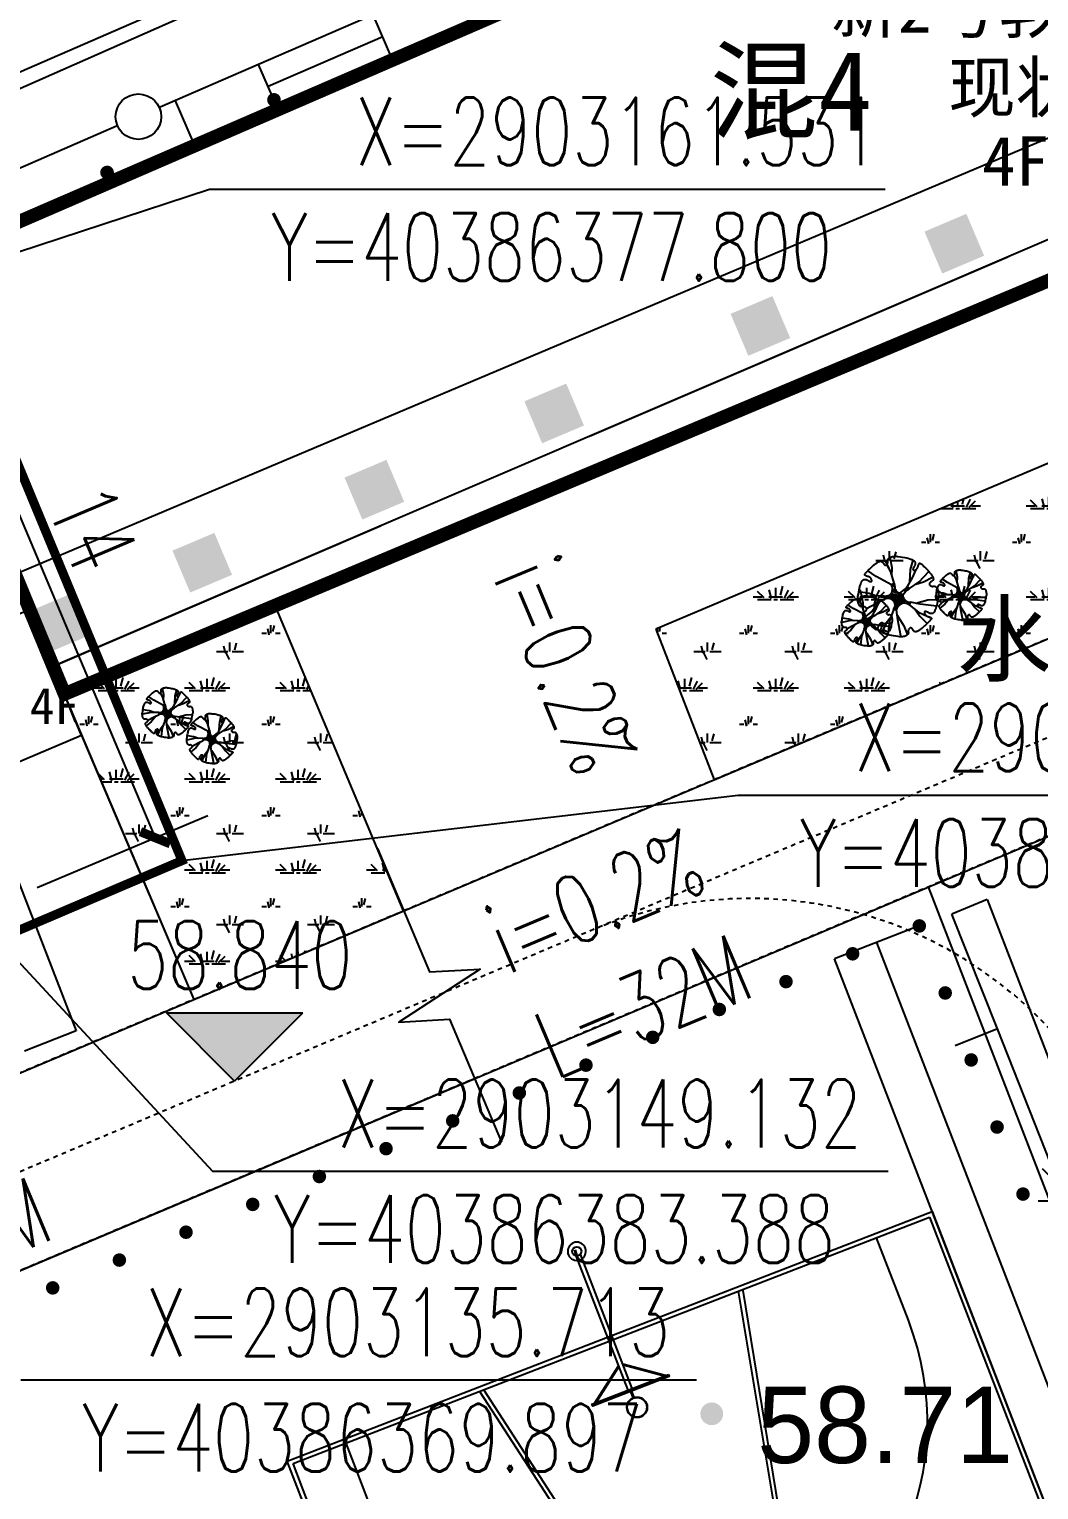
# Model space of a CAD drawing. Header units: metres. Extents: x 36500 to 80772748, y -35000 to 5806266.
# Drawn here: x 40386384.59 to 40386406.78, y 2903136.49 to 2903168.57 of the extents above; entities that cross this region are included whole.
import ezdxf
from ezdxf.enums import TextEntityAlignment as Align
from ezdxf.xclip import XClip

# ---------------------------------------------------------------- set-up
doc = ezdxf.new("R2010")
doc.units = ezdxf.units.M
doc.header["$LTSCALE"] = 10
doc.header["$XCLIPFRAME"] = 0
for name, pattern in [('2', [0]), ('236', [1.5, 1, -0.5]), ('399400', [0]), ('563', [1, 0.5, -0.5]), ('CENTER2', [1.125, 0.75, -0.125, 0.125, -0.125]), ('CENTERX2', [4, 2.5, -0.5, 0.5, -0.5]), ('DASH', [0.35, 0.25, -0.1])]:
    doc.linetypes.add(name, pattern=pattern)
for name, color, linetype in [('DIM_COOR', 3, 'Continuous'), ('DIM_ELEV', 3, 'Continuous'), ('DIM_SYMB', 3, 'Continuous'), ('dx', 252, 'Continuous'), ('PUB_DIM', 3, 'Continuous'), ('PUB_TEXT', 7, 'Continuous'), ('体育设施', 7, 'Continuous'), ('其它附属工程', 94, 'Continuous'), ('坐标', 7, 'Continuous'), ('总平面-场地', 40, 'Continuous'), ('总平面-建筑轮廓线', 4, 'Continuous'), ('总平面-消防登高面', 2, 'Continuous'), ('总平面-绿化', 3, 'Continuous'), ('总平面-踏步台阶', 50, 'Continuous'), ('总平面-道路', 2, 'Continuous'), ('总平面-道路中心线', 1, 'CENTERX2'), ('文字标注', 7, 'Continuous'), ('用地红线', 7, 'Continuous')]:
    doc.layers.add(name, color=color, linetype=linetype)
doc.styles.add('_TCH_DIM', font='SIMPLEX', dxfattribs={"bigfont": 'GBCBIG'})
doc.styles.add('_TCH_DIM_T3', font='SIMPLEX', dxfattribs={"width": 0.705882, "bigfont": 'GBCBIG'})
doc.styles.add('DMZD', font='')
doc.styles.add('JMXD', font='')
doc.styles.add('JTXD', font='')
doc.styles.get("Standard").update_dxf_attribs({"font": ''})
doc.styles.add('宋体', font='')
doc.styles.get('DMZD').set_extended_font_data('方正中等线简体')
doc.styles.get('JMXD').set_extended_font_data('SimSun')
doc.styles.get('JTXD').set_extended_font_data('SimSun')
doc.styles.get('Standard').set_extended_font_data('SimSun')
doc.styles.get('宋体').set_extended_font_data('SimSun')
doc.dimstyles.new('_TCH_ARCH_MM_M&&1', dxfattribs={"dimtxt": 1.4875, "dimasz": 0.5, "dimexe": 1.25, "dimexo": 1.5, "dimgap": 0.63125, "dimtad": 1, "dimdec": 0, "dimzin": 0, "dimdsep": 46, "dimtxsty": '_TCH_DIM_T3', "dimblk": 'ARCHTICK', "dimcen": 0.09, "dimclrt": 7, "dimazin": 2, "dimtfac": 1, "dimtdec": 0, "dimtix": 1, "dimtmove": 2, "dimatfit": 3, "dimfxl": 0, "dimtolj": 1, "dimtzin": 0, "dimarcsym": 0})

# ---------------------------------------------------------------- blocks, each defined once
blk = doc.blocks.new('A$C42993D74')
at = {"layer": '体育设施', "color": 155}
for p, q in [((0, 0), (14.176, 5.485)), ((14.176, 5.485), (24.318, -20.728)), ((0.129, -0.057), (14.119, 5.356)), ((14.119, 5.356), (24.189, -20.671)), ((13.654, 3.092), (12.953, 4.905)), ((10.832, -1.753), (9.922, 3.732)), ((11.043, -2.495), (10.02, 3.748)), ((7.688, -3.793), (4.242, 1.513)), ((7.345, -3.103), (4.326, 1.567)), ((1.996, -1.418), (1.295, 0.394)), ((10.142, -26.212), (0, 0)), ((10.199, -26.083), (0.129, -0.057)), ((9.387, -0.905), (9.379, -1.005)), ((9.437, -0.91), (9.425, -1.01)), ((8.526, -1.03), (8.562, -1.122)), ((8.572, -1.011), (8.608, -1.105)), ((10.192, -1.177), (10.139, -1.261)), ((10.235, -1.203), (10.182, -1.289)), ((7.844, -1.501), (7.919, -1.567)), ((7.878, -1.464), (7.954, -1.53)), ((7.432, -2.239), (7.528, -2.266)), ((7.446, -2.191), (7.542, -2.219)), ((10.823, -2.064), (7.56, -3.327)), ((10.859, -2.157), (7.596, -3.419)), ((10.462, -10.967), (13.817, -9.669)), ((10.498, -11.06), (13.853, -9.762)), ((16.63, -16.935), (20.076, -22.24)), ((16.721, -17.308), (13.458, -18.571)), ((16.757, -17.401), (13.494, -18.664)), ((16.973, -17.625), (19.992, -22.295)), ((13.275, -18.233), (14.297, -24.476)), ((16.888, -18.482), (16.792, -18.455)), ((16.901, -18.434), (16.805, -18.406)), ((13.485, -18.974), (14.396, -24.46)), ((16.475, -19.225), (16.402, -19.157)), ((16.509, -19.188), (16.433, -19.122)), ((14.132, -19.555), (14.184, -19.47)), ((14.132, -19.555), (14.184, -19.47)), ((14.174, -19.581), (14.227, -19.495)), ((22.321, -19.309), (23.023, -21.122)), ((14.933, -19.823), (14.944, -19.724)), ((14.983, -19.827), (14.994, -19.727)), ((15.754, -19.713), (15.719, -19.62)), ((15.801, -19.695), (15.765, -19.602)), ((24.318, -20.728), (10.142, -26.212)), ((24.189, -20.671), (10.199, -26.083)), ((10.664, -23.82), (11.365, -25.632))]:
    blk.add_line(p, q, dxfattribs=at)
for centre, major_axis, ratio, start_param, end_param in [((7.825, 0.837), (5.829, 2.255), 0.996667, 3.141593, 6.283185), ((9.21, -2.742), (1.725, 0.668), 0.996667, 1.106704, 1.554769), ((9.21, -2.742), (1.725, 0.668), 0.996667, 0.642614, 1.079676), ((9.21, -2.742), (1.725, 0.668), 0.996668, 1.581798, 2.00638), ((9.21, -2.742), (1.632, 0.631), 0.996667, 1.582273, 2.003907), ((9.21, -2.742), (1.632, 0.631), 0.996667, 1.10579, 1.553788), ((9.21, -2.742), (1.632, 0.631), 0.996667, 0.642771, 1.079453), ((9.21, -2.742), (1.725, 0.668), 0.996668, 0.178521, 0.615582), ((9.21, -2.742), (1.725, 0.668), 0.996667, 2.03341, 2.467956), ((9.21, -2.742), (1.632, 0.631), 0.996667, 2.032656, 2.466817), ((9.21, -2.742), (1.632, 0.631), 0.996667, 0.02778, 0.613712), ((9.21, -2.742), (1.725, 0.668), 0.996667, 2.494984, 2.963071), ((9.21, -2.742), (1.632, 0.631), 0.996667, 3.169383, 6.255413), ((9.21, -2.742), (1.632, 0.631), 0.996667, 2.495389, 3.113811), ((9.211, -2.743), (1.724, 0.667), 0.996667, 3.461537, 6.107778), ((12.159, -10.364), (1.772, 0.686), 0.996667, 4.712389, 10.995574), ((12.159, -10.364), (1.679, 0.65), 0.996667, -1.570796, 4.712389), ((16.493, -21.565), (5.829, 2.255), 0.996667, 0, 3.141593), ((15.108, -17.986), (1.632, 0.631), 0.996667, 0.027791, 3.113821), ((15.108, -17.984), (1.724, 0.667), 0.996667, 0.175409, 2.82165), ((15.108, -17.986), (1.632, 0.631), 0.996667, -0.613712, -0.02778), ((15.108, -17.986), (1.725, 0.668), 0.996667, -0.615581, -0.178519), ((15.108, -17.986), (1.632, 0.631), 0.996667, -1.079455, -0.642773), ((15.108, -17.986), (1.725, 0.668), 0.996667, -1.079674, -0.642612), ((15.108, -17.986), (1.632, 0.631), 0.996667, 3.169373, 3.787795), ((15.108, -17.986), (1.725, 0.668), 0.996667, 3.320107, 3.788194), ((15.108, -17.986), (1.632, 0.631), 0.996667, -1.553789, -1.10579), ((15.108, -17.986), (1.725, 0.668), 0.996667, -1.554768, -1.106703), ((15.108, -17.986), (1.632, 0.631), 0.996667, 3.816366, 4.250527), ((15.108, -17.986), (1.725, 0.668), 0.996667, 3.815231, 4.249777), ((15.108, -17.986), (1.725, 0.668), 0.996667, 4.276806, 4.701388), ((15.108, -17.986), (1.632, 0.631), 0.996667, 4.279277, 4.700911)]:
    blk.add_ellipse(centre, major_axis=major_axis, ratio=ratio, start_param=start_param, end_param=end_param, dxfattribs=at)
blk = doc.blocks.new('954200')
at = {"color": 0, "linetype": 'Continuous', "lineweight": -3, "flags": 128}
for points in [[(0, 1.6), (0, 0), (0.707, 0.707)], [(-0.707, 0.707), (0, 0)], [(-0.8, 0), (0.8, 0)]]:
    blk.add_lwpolyline(points, dxfattribs=at)
blk = doc.blocks.new('6452110')
at = {"linetype": '2'}
h = blk.add_hatch(color=0, dxfattribs=at)
edge = h.paths.add_edge_path(flags=0)
edge.add_arc((0, 0.85), 0.15, 0, 360)
blk = doc.blocks.new('6452120')
at = {"color": 0, "linetype": 'Continuous', "flags": 128}
blk.add_lwpolyline([(0, 0), (0, 1)], dxfattribs=at)
blk = doc.blocks.new('2382010')
at = {"linetype": '2'}
blk.add_hatch(color=0, dxfattribs=at).paths.add_polyline_path([(-0.5, -0.5), (0.5, -0.5), (0.5, 0.5), (-0.5, 0.5)])
blk = doc.blocks.new('3450010')
at = {"color": 0, "linetype": 'Continuous', "flags": 128}
blk.add_lwpolyline([(0, 0), (0, 2)], dxfattribs=at)
blk = doc.blocks.new('gc200')
at = {"linetype": '2'}
h = blk.add_hatch(color=0, dxfattribs=at)
edge = h.paths.add_edge_path(flags=0)
edge.add_arc((0, 0), 0.25, 0, 360)
blk = doc.blocks.new('地形1')
at = {"layer": 'dx', "linetype": '399400'}
h = blk.add_hatch(color=252, dxfattribs=at)
edge = h.paths.add_edge_path(flags=0)
edge.add_arc((40386404.156, 2903148.873), 0.15, 0, 360)
h = blk.add_hatch(color=252, dxfattribs=at)
edge = h.paths.add_edge_path(flags=0)
edge.add_arc((40386402.691, 2903148.261), 0.15, 0, 360)
h = blk.add_hatch(color=252, dxfattribs=at)
edge = h.paths.add_edge_path(flags=0)
edge.add_arc((40386401.226, 2903147.649), 0.15, 0, 360)
h = blk.add_hatch(color=252, dxfattribs=at)
edge = h.paths.add_edge_path(flags=0)
edge.add_arc((40386404.726, 2903147.4), 0.15, 0, 360)
h = blk.add_hatch(color=252, dxfattribs=at)
edge = h.paths.add_edge_path(flags=0)
edge.add_arc((40386399.761, 2903147.038), 0.15, 0, 360)
h = blk.add_hatch(color=252, dxfattribs=at)
edge = h.paths.add_edge_path(flags=0)
edge.add_arc((40386398.296, 2903146.426), 0.15, 0, 360)
h = blk.add_hatch(color=252, dxfattribs=at)
edge = h.paths.add_edge_path(flags=0)
edge.add_arc((40386396.83, 2903145.815), 0.15, 0, 360)
h = blk.add_hatch(color=252, dxfattribs=at)
edge = h.paths.add_edge_path(flags=0)
edge.add_arc((40386405.296, 2903145.928), 0.15, 0, 360)
h = blk.add_hatch(color=252, dxfattribs=at)
edge = h.paths.add_edge_path(flags=0)
edge.add_arc((40386395.365, 2903145.203), 0.15, 0, 360)
h = blk.add_hatch(color=252, dxfattribs=at)
edge = h.paths.add_edge_path(flags=0)
edge.add_arc((40386393.9, 2903144.591), 0.15, 0, 360)
h = blk.add_hatch(color=252, dxfattribs=at)
edge = h.paths.add_edge_path(flags=0)
edge.add_arc((40386405.865, 2903144.455), 0.15, 0, 360)
h = blk.add_hatch(color=252, dxfattribs=at)
edge = h.paths.add_edge_path(flags=0)
edge.add_arc((40386392.435, 2903143.98), 0.15, 0, 360)
h = blk.add_hatch(color=252, dxfattribs=at)
edge = h.paths.add_edge_path(flags=0)
edge.add_arc((40386390.97, 2903143.368), 0.15, 0, 360)
h = blk.add_hatch(color=252, dxfattribs=at)
edge = h.paths.add_edge_path(flags=0)
edge.add_arc((40386406.435, 2903142.983), 0.15, 0, 360)
h = blk.add_hatch(color=252, dxfattribs=at)
edge = h.paths.add_edge_path(flags=0)
edge.add_arc((40386389.505, 2903142.756), 0.15, 0, 360)
h = blk.add_hatch(color=252, dxfattribs=at)
edge = h.paths.add_edge_path(flags=0)
edge.add_arc((40386388.039, 2903142.145), 0.15, 0, 360)
h = blk.add_hatch(color=252, dxfattribs=at)
edge = h.paths.add_edge_path(flags=0)
edge.add_arc((40386386.574, 2903141.533), 0.15, 0, 360)
h = blk.add_hatch(color=252, dxfattribs=at)
edge = h.paths.add_edge_path(flags=0)
edge.add_arc((40386385.109, 2903140.922), 0.15, 0, 360)
at = {"layer": 'dx', "color": 252, "linetype": 'Continuous', "lineweight": -3, "flags": 128}
for points in [[(40386433.67, 2903189.008), (40386372.958, 2903162.221), (40386344.456, 2903150.387), (40386340.672, 2903156.17), (40386373.919, 2903171.011)], [(40386392.151, 2903168.886), (40386389.633, 2903167.798)], [(40386392.573, 2903167.916), (40386392.151, 2903168.886)], [(40386392.362, 2903168.401), (40386389.845, 2903167.31)], [(40386416.413, 2903167.986), (40386385.124, 2903154.582)], [(40386389.633, 2903167.798), (40386387.473, 2903166.858)], [(40386390.058, 2903166.822), (40386389.633, 2903167.798)], [(40386416.765, 2903167.151), (40386385.369, 2903153.967)], [(40386386.512, 2903166.44), (40386381.711, 2903164.35)], [(40386385.613, 2903153.351), (40386385.124, 2903154.582)], [(40386405.872, 2903146.609), (40386404.871, 2903149.134)], [(40386414.618, 2903119.062), (40386403.224, 2903148.512)], [(40386413.686, 2903118.701), (40386402.291, 2903148.151)], [(40386405.872, 2903146.609), (40386404.942, 2903146.24)], [(40386408.096, 2903140.997), (40386405.872, 2903146.609)]]:
    blk.add_lwpolyline(points, dxfattribs=at)
at = {"layer": 'dx', "color": 252, "linetype": '236', "lineweight": -3, "flags": 128}
blk.add_lwpolyline([(40386384.265, 2903156.587), (40386385.124, 2903154.582), (40386416.413, 2903167.986)], dxfattribs=at)
at = {"layer": 'dx', "color": 252, "linetype": '563', "lineweight": -3, "flags": 128}
for points in [[(40386384.262, 2903150.088), (40386385.626, 2903146.566), (40386368.816, 2903139.977), (40386367.693, 2903142.67)], [(40386405.649, 2903149.45), (40386404.871, 2903149.134)], [(40386405.649, 2903149.45), (40386417.043, 2903120)]]:
    blk.add_lwpolyline(points, dxfattribs=at)
at = {"layer": 'dx', "color": 252, "linetype": 'Continuous', "lineweight": -3}
blk.add_polyline3d([(40386413.325, 2903176.942, 0), (40386415.753, 2903171.292, 0), (40386420.564, 2903173.359, 0), (40386429.663, 2903177.269, 0), (40386430.968, 2903174.223, 0), (40386416.412, 2903167.986, 0), (40386415.634, 2903169.829, 0), (40386384.265, 2903156.587, 0), (40386381.583, 2903163.136, 0)], close=True, dxfattribs=at)
blk.add_circle((40386386.992, 2903166.649), 0.5, dxfattribs=at)
at = {"layer": 'dx', "color": 252}
for name, p, rotation in [('6452120', (40386387.799, 2903167), 203.5220289546251), ('6452110', (40386389.633, 2903167.798), 203.5220289546251), ('6452110', (40386385.965, 2903166.202), 203.5220289546251), ('2382010', (40386404.925, 2903163.859), 22.97651900197772), ('2382010', (40386400.663, 2903162.052), 22.97651900197772), ('2382010', (40386396.131, 2903160.13), 22.97651900197772), ('2382010', (40386392.179, 2903158.455), 22.97651900197772), ('2382010', (40386388.396, 2903156.851), 22.97651900197772), ('2382010', (40386385.261, 2903155.522), 22.97651900197772), ('3450010', (40386404.156, 2903148.873), 111.1518554147902)]:
    blk.add_blockref(name, p, dxfattribs=dict(at, rotation=rotation))
for name, p in [('954200', (40386407.567, 2903142.834)), ('gc200', (40386399.594, 2903138.156))]:
    blk.add_blockref(name, p, dxfattribs=at)
for s, height, style, p in [('混4', 1.75, 'JMXD', (40386401.333, 2903167.22)), ('水泥', 1.54, 'JTXD', (40386407.078, 2903155.175))]:
    blk.add_text(s, height=height, dxfattribs=dict(at, style=style)).set_placement(p, align=Align.MIDDLE_CENTER)
at = {"layer": 'dx', "color": 252, "style": 'DMZD'}
blk.add_text('58.71', height=1.68, dxfattribs=at).set_placement((40386400.594, 2903138.755), align=Align.TOP_LEFT)
blk = doc.blocks.new('A$C2E6E5312')
at = {"layer": '坐标', "linetype": 'Continuous'}
for p, q in [((1.126, -3.049), (-0.015, -0.099)), ((1.219, -3.013), (0.078, -0.063)), ((1.181, -3.081), (1.235, -3.221)), ((1.2, -3.074), (1.254, -3.214))]:
    blk.add_line(p, q, dxfattribs=at)
for points in [[(0.397, -3.331), (0.918, -2.513)], [(0.428, -3.319), (0.927, -2.536)], [(1.949, -2.731), (1.012, -2.476)], [(1.917, -2.743), (1.021, -2.5)]]:
    blk.add_lwpolyline(points, dxfattribs=at)
blk.add_lwpolyline([(2.012, -2.706), (2.03, -2.753), (0.351, -3.402), (0.333, -3.355)], close=True, dxfattribs=at)
for centre, radius in [((0, 0), 0.1), ((1.324, -3.428), 0.225), ((1.324, -3.428), 0.215)]:
    blk.add_circle(centre, radius, dxfattribs=at)
blk.add_arc((0, 0), 0.2, 305.6294, 276.6743, dxfattribs=at)
blk = doc.blocks.new('_ArchTick')
at = {"color": 0, "linetype": 'ByBlock', "const_width": 0.4}
blk.add_lwpolyline([(-0.5, -0.5), (0.5, 0.5)], dxfattribs=at)
blk = doc.blocks.new('*D276')
at = {"layer": 'Defpoints', "color": 0, "linetype": 'Continuous', "transparency": 16777216}
for p in [(40386382.097, 2903143.171), (40386385.986, 2903133.958), (40386382.397, 2903132.443)]:
    blk.add_point(p, dxfattribs=at)
at = {"layer": '总平面-消防登高面', "color": 0, "linetype": 'Continuous', "lineweight": -2, "transparency": 16777216}
for p, q in [((40386380.715, 2903142.588), (40386377.357, 2903141.17)), ((40386378.508, 2903141.656), (40386382.397, 2903132.443)), ((40386384.604, 2903133.375), (40386381.246, 2903131.957))]:
    blk.add_line(p, q, dxfattribs=at)
at = {"layer": '总平面-消防登高面', "color": 0, "linetype": 'Continuous', "lineweight": -2, "transparency": 16777216, "xscale": 0.5, "yscale": 0.5, "zscale": 0.5}
for p, rotation in [((40386378.508, 2903141.656), 112.8866386873532), ((40386382.397, 2903132.443), 292.8866386873532)]:
    blk.add_blockref('_ArchTick', p, dxfattribs=dict(at, rotation=rotation))
at = {"layer": '总平面-消防登高面', "color": 7, "linetype": 'Continuous', "transparency": 16777216, "insert": (40386381.72, 2903137.585), "char_height": 1.4875, "attachment_point": 5, "rotation": 292.8866, "style": '_TCH_DIM_T3'}
blk.add_mtext('\\A1;10', dxfattribs=at)
blk = doc.blocks.new('*D293')
at = {"layer": 'Defpoints', "color": 0, "linetype": 'Continuous', "transparency": 16777216}
for p in [(40386378.101, 2903161.658), (40386387.364, 2903150.81), (40386383.389, 2903149.132)]:
    blk.add_point(p, dxfattribs=at)
at = {"layer": 'PUB_DIM', "color": 0, "linetype": 'Continuous', "lineweight": -2, "transparency": 16777216}
for p, q in [((40386379.483, 2903162.242), (40386383.227, 2903163.822)), ((40386382.076, 2903163.336), (40386387.364, 2903150.81)), ((40386384.771, 2903149.715), (40386388.515, 2903151.296))]:
    blk.add_line(p, q, dxfattribs=at)
at = {"layer": 'PUB_DIM', "color": 0, "linetype": 'Continuous', "lineweight": -2, "transparency": 16777216, "xscale": 0.5, "yscale": 0.5, "zscale": 0.5}
for p, rotation in [((40386382.076, 2903163.336), 112.8866386622384), ((40386387.364, 2903150.81), 292.8866386622385)]:
    blk.add_blockref('_ArchTick', p, dxfattribs=dict(at, rotation=rotation))
at = {"layer": 'PUB_DIM', "color": 7, "linetype": 'Continuous', "transparency": 16777216, "insert": (40386385.987, 2903157.608), "char_height": 1.4875, "attachment_point": 5, "rotation": 292.8866, "style": '_TCH_DIM_T3'}
blk.add_mtext('\\A1;14', dxfattribs=at)
blk = doc.blocks.new('$plan$00004033')
for p, q in [((-187, 629), (-289, 812)), ((-155, 727), (-199, 989)), ((315, 690), (381, 925)), ((-559, 513), (-780, 660)), ((-168, 301), (-559, 513)), ((-104, 339), (-187, 629)), ((-157, 522), (-155, 727)), ((356, 474), (234, 252)), ((290, 204), (540, 372)), ((298, 373), (315, 690)), ((452, 684), (356, 474)), ((448, 311), (643, 372)), ((540, 372), (784, 634)), ((643, 372), (879, 495)), ((-656, 17), (-1026, -56)), ((-739, 77), (-1003, 116)), ((-546, 12), (-739, 77)), ((-355, 6), (-656, 17)), ((-355, 6), (-250, 29)), ((-338, -67), (-355, 6)), ((-354, 0), (134, 0)), ((-282, 22), (128, -21)), ((-208, 47), (125, -6)), ((-191, 61), (134, 0)), ((-177, 76), (123, 10)), ((-168, 301), (-104, 339)), ((-168, 301), (-168, 301)), ((-167, 299), (-90, 251)), ((-161, 305), (-91, 260)), ((-151, 133), (128, 40)), ((-147, 152), (132, 49)), ((-143, 194), (-58, 156)), ((-120, 330), (-101, 315)), ((-104, 339), (-87, 236)), ((147, 164), (195, 123)), ((169, 183), (211, 139)), ((182, 195), (222, 149)), ((210, 224), (246, 171)), ((220, 236), (267, 188)), ((234, 250), (290, 206)), ((290, 206), (271, 191)), ((-800, -305), (-567, -175)), ((-461, -127), (-660, -373)), ((-567, -175), (-364, -79)), ((-364, -79), (-338, -67)), ((-344, -41), (140, -46)), ((-115, -336), (-219, -619)), ((-168, -71), (150, -58)), ((-140, -89), (159, -66)), ((-115, -336), (-87, -259)), ((-41, -342), (-115, -336)), ((-114, -331), (196, -105)), ((-108, -122), (172, -81)), ((-107, -313), (192, -102)), ((-98, -288), (187, -98)), ((-91, -151), (35, -101)), ((-85, -166), (78, -95)), ((-82, -179), (108, -90)), ((-79, -208), (158, -83)), ((-9, -593), (-39, -340)), ((198, -174), (238, -131)), ((209, -177), (247, -134)), ((241, -190), (275, -142)), ((283, -213), (246, -193)), ((256, -198), (289, -144)), ((312, -145), (283, -213)), ((283, -213), (521, -399)), ((561, -192), (312, -145)), ((434, -330), (552, -497)), ((447, -168), (753, -86)), ((975, -241), (561, -192)), ((753, -86), (1019, -76)), ((-660, -373), (-863, -533)), ((-302, -679), (-413, -902)), ((-180, -515), (-302, -679)), ((-219, -619), (-261, -972)), ((-22, -477), (150, -743)), ((72, -1002), (-9, -593)), ((521, -399), (847, -550)), ((552, -497), (742, -683)), ((150, -743), (236, -975))]:
    blk.add_line(p, q)
blk.add_lwpolyline([(259, -883), (259, -893), (260, -904), (261, -914), (262, -923), (261, -933), (259, -942), (255, -952), (249, -961), (242, -969), (233, -977), (223, -985), (210, -993), (195, -1000), (178, -1006), (160, -1012), (138, -1017), (115, -1021), (90, -1024), (62, -1027), (32, -1028), (4, -1015), (-59, -1009), (-117, -1002), (-169, -993), (-217, -983), (-259, -973), (-295, -961), (-327, -950), (-354, -939), (-376, -928), (-393, -918), (-407, -908), (-417, -898), (-424, -889), (-429, -880), (-432, -871), (-434, -862), (-435, -854), (-436, -845), (-435, -836), (-434, -827), (-432, -818), (-430, -809), (-426, -800), (-422, -790), (-418, -781), (-412, -771), (-407, -761), (-401, -751), (-396, -742), (-391, -732), (-387, -723), (-383, -714), (-381, -705), (-380, -697), (-380, -690), (-381, -684), (-384, -678), (-389, -674), (-395, -671), (-403, -669), (-413, -669), (-424, -671), (-435, -675), (-448, -681), (-460, -688), (-472, -699), (-483, -711), (-493, -726), (-501, -743), (-508, -762), (-513, -781), (-519, -800), (-524, -816), (-531, -831), (-538, -841), (-548, -847), (-559, -847), (-572, -842), (-587, -833), (-603, -820), (-620, -804), (-638, -787), (-657, -768), (-675, -749), (-693, -730), (-711, -712), (-729, -694), (-746, -675), (-763, -658), (-779, -640), (-795, -622), (-810, -605), (-824, -587), (-838, -570), (-850, -553), (-861, -536), (-871, -520), (-880, -504), (-887, -489), (-892, -476), (-896, -463), (-897, -451), (-897, -441), (-895, -431), (-892, -421), (-886, -412), (-879, -404), (-871, -396), (-860, -388), (-849, -380), (-837, -372), (-826, -364), (-816, -356), (-807, -347), (-800, -339), (-796, -329), (-796, -320), (-798, -310), (-803, -300), (-810, -290), (-819, -282), (-829, -274), (-840, -268), (-851, -263), (-862, -260), (-873, -259), (-883, -259), (-894, -260), (-904, -261), (-914, -262), (-924, -262), (-933, -261), (-943, -259), (-952, -255), (-961, -250), (-969, -243), (-978, -234), (-986, -223), (-993, -210), (-1000, -196), (-1006, -179), (-1012, -160), (-1017, -139), (-1021, -115), (-1024, -90), (-1027, -62), (-1028, -32), (-1023, -2), (-1010, 59), (-1002, 117), (-994, 169), (-984, 216), (-973, 258), (-962, 295), (-950, 327), (-939, 354), (-928, 376), (-918, 393), (-908, 406), (-899, 417), (-889, 424), (-880, 429), (-872, 432), (-863, 434), (-854, 435), (-845, 435), (-836, 435), (-827, 434), (-818, 432), (-809, 430), (-800, 426), (-790, 422), (-781, 417), (-771, 412), (-761, 407), (-752, 401), (-742, 396), (-733, 391), (-723, 386), (-714, 383), (-706, 381), (-698, 380), (-690, 380), (-684, 381), (-678, 384), (-674, 389), (-671, 395), (-669, 403), (-669, 412), (-671, 423), (-675, 435), (-681, 448), (-689, 460), (-699, 472), (-711, 483), (-726, 493), (-743, 501), (-762, 507), (-781, 513), (-800, 519), (-817, 524), (-831, 531), (-841, 538), (-847, 547), (-847, 559), (-842, 572), (-833, 587), (-820, 603), (-805, 620), (-787, 638), (-769, 656), (-749, 675), (-731, 693), (-712, 711), (-694, 729), (-676, 746), (-658, 763), (-640, 779), (-623, 795), (-605, 810), (-587, 824), (-570, 837), (-553, 850), (-536, 861), (-520, 871), (-504, 880), (-490, 887), (-476, 892), (-463, 895), (-452, 897), (-441, 897), (-431, 895), (-421, 891), (-413, 886), (-404, 879), (-396, 870), (-388, 860), (-380, 849), (-372, 837), (-364, 826), (-356, 815), (-348, 807), (-339, 800), (-330, 796), (-320, 795), (-310, 798), (-300, 803), (-290, 810), (-282, 819), (-274, 829), (-268, 840), (-263, 851), (-260, 862), (-259, 872), (-259, 883), (-260, 893), (-261, 904), (-262, 914), (-262, 923), (-261, 933), (-259, 942), (-255, 952), (-250, 961), (-243, 969), (-234, 977), (-223, 985), (-210, 993), (-196, 1000), (-179, 1006), (-160, 1012), (-139, 1017), (-116, 1021), (-90, 1024), (-62, 1027), (-32, 1028), (-5, 1015), (59, 1009), (116, 1002), (169, 993), (216, 983), (258, 973), (295, 961), (327, 950), (353, 939), (375, 928), (393, 918), (406, 908), (416, 898), (424, 889), (429, 880), (432, 871), (434, 862), (435, 854), (435, 845), (435, 836), (434, 827), (432, 818), (429, 809), (426, 800), (422, 790), (417, 781), (412, 771), (406, 761), (401, 751), (396, 742), (391, 732), (386, 723), (383, 714), (380, 705), (379, 697), (379, 690), (381, 684), (384, 678), (388, 674), (394, 671), (402, 669), (412, 669), (423, 671), (435, 675), (447, 681), (460, 688), (472, 699), (483, 711), (492, 726), (500, 743), (507, 762), (513, 781), (518, 800), (524, 816), (530, 831), (538, 841), (547, 847), (559, 847), (572, 842), (587, 833), (603, 820), (620, 804), (638, 787), (656, 768), (674, 749), (693, 730), (711, 712), (728, 694), (746, 675), (762, 658), (779, 640), (794, 622), (809, 605), (824, 587), (837, 570), (850, 553), (861, 536), (871, 520), (879, 504), (886, 489), (892, 476), (895, 463), (897, 451), (897, 441), (895, 431), (891, 421), (886, 412), (879, 404), (870, 396), (860, 388), (849, 380), (837, 372), (826, 364), (815, 356), (806, 347), (800, 339), (796, 329), (795, 320), (798, 310), (803, 300), (810, 290), (819, 282), (829, 274), (840, 268), (851, 263), (862, 260), (872, 259), (883, 259), (893, 260), (903, 261), (913, 262), (923, 262), (933, 261), (942, 259), (951, 255), (960, 250), (969, 243), (977, 234), (985, 223), (992, 210), (999, 196), (1006, 179), (1011, 160), (1016, 139), (1021, 115), (1024, 90), (1026, 62), (1028, 32), (1028, 0), (1009, -59), (1002, -117), (993, -169), (983, -216), (972, -258), (961, -295), (950, -327), (938, -354), (928, -376), (917, -393), (908, -406), (898, -417), (889, -424), (880, -429), (871, -432), (862, -434), (853, -435), (845, -435), (836, -435), (827, -434), (818, -432), (809, -430), (799, -426), (790, -422), (780, -417), (771, -412), (761, -407), (751, -401), (742, -396), (732, -391), (723, -386), (714, -383), (705, -381), (697, -380), (690, -380), (683, -381), (678, -384), (673, -389), (670, -395), (669, -403), (669, -412), (671, -423), (675, -435), (680, -448), (688, -460), (698, -472), (711, -483), (726, -493), (743, -501), (761, -507), (781, -513), (799, -519), (816, -524), (830, -531), (841, -538), (847, -547), (847, -559), (842, -572), (833, -587), (820, -603), (804, -620), (787, -638), (768, -656), (749, -675), (730, -693), (712, -711), (693, -729), (675, -746), (657, -763), (640, -779), (622, -795), (604, -810), (587, -824), (569, -837), (552, -850), (536, -861), (519, -871), (504, -880), (489, -887), (476, -892), (463, -895), (451, -897), (440, -897), (430, -895), (421, -891), (412, -886), (404, -879), (395, -870), (387, -860), (380, -849), (372, -837), (364, -826), (356, -815), (347, -807), (338, -800), (329, -796), (319, -795), (309, -798), (299, -803), (290, -810), (281, -819), (274, -829), (267, -840), (263, -851), (260, -862), (259, -872)], close=True)
for centre, radius, start, end in [((-277, 152), 126, 282.5027, 336.9883), ((-454, 172), 314, 14.4178, 24.1148), ((-374, 193), 231, 336.9883, 14.4178), ((139, 273), 229, 189.3639, 219.0167), ((28, 183), 87.1, 219.0167, 302.6981), ((-285, 671), 666, 302.6981, 321.0769), ((223, 10), 99.6, 157.6896, 229.9924), ((722, -389), 735, 127.8129, 143.5558), ((-257, -237), 189, 40.3701, 115.2365), ((-224, -209), 146, 340.023, 40.3701), ((153, -364), 195, 61.518, 173.4049), ((306, 28), 173, 217.5776, 271.9347)]:
    blk.add_arc(centre, radius, start, end)

msp = doc.modelspace()

# ---------------------------------------------------------------- hatches: boundary and pattern name
at = {"layer": 'DIM_ELEV', "linetype": 'Continuous'}
msp.add_hatch(color=256, dxfattribs=at).paths.add_polyline_path([(40386389.107, 2903145.464), (40386387.607, 2903146.964), (40386390.607, 2903146.964)])
at = {"layer": '其它附属工程', "linetype": 'Continuous'}
h = msp.add_hatch(dxfattribs=at)
h.set_pattern_fill('草坪或沼泽', color=256, scale=0.5)
h.set_pattern_definition([(0, (984.1042, 0.04), (2, 2), [0.3, -0.06, 0.08, -0.06, 0.3, -1.2]), (0, (984.0042, 0.1), (2, 2), [0.2, -0.15, 0.3, -0.15, 0.2, -1]), (0, (984.7042, 0.9), (2, 2), [0.25, -0.1, 0.25, -1.4]), (0, (983.7042, 1.3), (2, 2), [0.1, -0.2, 0.1, -1.6]), (90, (983.9042, 1.3), (-2, 2), [0.18, -1.82]), (90, (984.5042, 0.1), (-2, 2), [0.2, -1.8]), (90, (985.0042, 0.9), (-2, 2), [0.2, -1.8]), (45, (984.7642, 0.08), (2e-16, 2.00000000004), [0.2, -2.628427124]), (135, (984.2442, 0.08), (-2.00000000004, 2e-16), [0.2, -2.628427124]), (63.43494882, (984.7042, 0.09), (1.02e-10, 2), [0.2, -4.272135954]), (75.96375653, (984.60423, 0.1), (7.24e-11, 1.9999999997004), [0.2, -8.046211252]), (75.96375653, (985.10423, 0.9), (7.24e-11, 1.9999999997004), [0.16, -8.086211252]), (75.96375653, (983.94423, 1.3), (7.24e-11, 1.9999999997004), [0.14, -8.106211252]), (104.03624347, (984.40423, 0.1), (-7.24e-11, 1.9999999997004), [0.2, -8.046211252]), (104.03624347, (984.90423, 0.9), (-7.24e-11, 1.9999999997004), [0.16, -8.086211252]), (104.03624347, (983.86423, 1.3), (-7.24e-11, 1.9999999997004), [0.14, -8.106211252]), (116.5650512, (984.3042, 0.09), (-8e-10, 2), [0.2, -4.2721335954])])
h.paths.add_polyline_path([(40386385.361, 2903153.964), (40386388.21, 2903147.256), (40386392.816, 2903149.201), (40386389.998, 2903155.911)])
at = {"layer": '总平面-绿化'}
h = msp.add_hatch(dxfattribs=at)
h.set_pattern_fill('草坪或沼泽', color=256, scale=0.5)
h.set_pattern_definition([(0, (0.6, 0.04), (2, 2), [0.3, -0.06, 0.08, -0.06, 0.3, -1.2]), (0, (0.5, 0.1), (2, 2), [0.2, -0.15, 0.3, -0.15, 0.2, -1]), (0, (1.2, 0.9), (2, 2), [0.25, -0.1, 0.25, -1.4]), (0, (0.2, 1.3), (2, 2), [0.1, -0.2, 0.1, -1.6]), (90, (0.4, 1.3), (-2, 2), [0.18, -1.82]), (90, (1, 0.1), (-2, 2), [0.2, -1.8]), (90, (1.5, 0.9), (-2, 2), [0.2, -1.8]), (45, (1.26, 0.08), (2e-16, 2.00000000004), [0.2, -2.628427124]), (135, (0.74, 0.08), (-2.00000000004, 2e-16), [0.2, -2.628427124]), (63.43494882, (1.2, 0.09), (1.02e-10, 2), [0.2, -4.272135954]), (75.96375653, (1.1, 0.1), (7.24e-11, 1.9999999997004), [0.2, -8.046211252]), (75.96375653, (1.6, 0.9), (7.24e-11, 1.9999999997004), [0.16, -8.086211252]), (75.96375653, (0.44, 1.3), (7.24e-11, 1.9999999997004), [0.14, -8.106211252]), (104.03624347, (0.9, 0.1), (-7.24e-11, 1.9999999997004), [0.2, -8.046211252]), (104.03624347, (1.4, 0.9), (-7.24e-11, 1.9999999997004), [0.16, -8.086211252]), (104.03624347, (0.36, 1.3), (-7.24e-11, 1.9999999997004), [0.14, -8.106211252]), (116.5650512, (0.8, 0.09), (-8e-10, 2), [0.2, -4.2721335954])])
h.paths.add_polyline_path([(40386398.363, 2903155.395), (40386399.644, 2903152.083), (40386409.873, 2903156.401), (40386408.59, 2903159.712)])

# ---------------------------------------------------------------- linework, layer by layer
for q in [(40386385.369, 2903153.967), (40386385.369, 2903153.967), (40386387.239, 2903149.539, 61.098)]:
    msp.add_line((40386385.745, 2903153.054), q)
at = {"const_width": 0.2}
msp.add_lwpolyline([(40386381.583, 2903163.136), (40386385.369, 2903153.967), (40386416.765, 2903167.151), (40386417.117, 2903166.316), (40386431.706, 2903172.476), (40386430.968, 2903174.223), (40386432.252, 2903174.792), (40386428.43, 2903183.414)], close=True, dxfattribs=at)
at = {"layer": 'DIM_COOR', "color": 3, "linetype": 'Continuous'}
for p, q in [((40386377.8, 2903161.531), (40386388.558, 2903165.057)), ((40386388.558, 2903165.057), (40386403.408, 2903165.057)), ((40386387.95, 2903150.307), (40386400.177, 2903151.747)), ((40386400.177, 2903151.747), (40386415.027, 2903151.747)), ((40386383.388, 2903149.132), (40386388.619, 2903143.484)), ((40386388.619, 2903143.484), (40386403.469, 2903143.484)), ((40386384.406, 2903138.899), (40386399.256, 2903138.899))]:
    msp.add_line(p, q, dxfattribs=at)
at = {"layer": 'DIM_ELEV', "linetype": 'Continuous'}
for p, q in [((40386389.107, 2903145.464), (40386387.607, 2903146.964)), ((40386387.607, 2903146.964), (40386390.607, 2903146.964)), ((40386389.107, 2903145.464), (40386390.607, 2903146.964))]:
    msp.add_line(p, q, dxfattribs=at)
at = {"layer": 'DIM_SYMB', "linetype": 'Continuous'}
for points in [[(40386394.356, 2903156.18, 0, 0, 0), (40386395.594, 2903153.191, 0.4, 0, 0), (40386396.168, 2903151.805, 0, 0, 0)], [(40386394.867, 2903147.129, 0, 0, 0), (40386399.053, 2903148.894, 0.4, 0, 0), (40386400.435, 2903149.477, 0, 0, 0)], [(40386386.045, 2903144.552, 0, 0, 0), (40386379.857, 2903141.997, 0.4, 0, 0), (40386378.471, 2903141.425, 0, 0, 0)]]:
    msp.add_lwpolyline(points, format="xyseb", dxfattribs=at)
at = {"layer": '体育设施', "color": 155}
msp.add_line((40386454.166, 2903197.933, 61.098), (40386344.098, 2903150.131, 61.098), dxfattribs=at)
at = {"layer": '其它附属工程', "linetype": 'Continuous'}
msp.add_lwpolyline([(40386385.361, 2903153.964), (40386388.21, 2903147.256), (40386392.816, 2903149.201), (40386389.998, 2903155.911), (40386385.361, 2903153.964)], close=True, dxfattribs=at)
msp.add_lwpolyline([(40386392.248, 2903150.57), (40386393.39, 2903147.864), (40386394.506, 2903147.92), (40386392.715, 2903146.762), (40386393.828, 2903146.828), (40386394.97, 2903144.121)], dxfattribs=at)
msp.add_lwpolyline([(40386347.529, 2903104.488), (40386347.766, 2903104.288, 0.771116), (40386348.241, 2903104.622), (40386343.625, 2903117.003, -0.401802), (40386349.654, 2903130.98), (40386392.824, 2903149.204)], format="xyb", dxfattribs=at)
at = {"layer": '其它附属工程', "linetype": 'Continuous', "elevation": 61.098}
msp.add_lwpolyline([(40386354.519, 2903099.234), (40386347.373, 2903118.4, -0.401802), (40386351.209, 2903127.295), (40386394.38, 2903145.519)], format="xyb", dxfattribs=at)
at = {"layer": '坐标', "linetype": 'Continuous'}
msp.add_lwpolyline([(40386380.889, 2903154.253), (40386384.579, 2903155.818), (40386385.745, 2903153.054), (40386382.059, 2903151.498)], dxfattribs=at)
at = {"layer": '总平面-建筑轮廓线', "color": 8, "const_width": 0.3}
msp.add_lwpolyline([(40386381.583, 2903163.136), (40386385.369, 2903153.967), (40386416.765, 2903167.151), (40386417.117, 2903166.316), (40386431.706, 2903172.476), (40386430.968, 2903174.223), (40386432.252, 2903174.792), (40386428.43, 2903183.414)], close=True, dxfattribs=at)
at = {"layer": '总平面-消防登高面', "linetype": 'DASH', "ltscale": 0.01, "elevation": 61.098}
msp.add_lwpolyline([(40386355.801, 2903222.546), (40386402.139, 2903239.555, -0.395152), (40386415.985, 2903233.687), (40386440.968, 2903177.339, -0.419457), (40386435.19, 2903162.746), (40386351.209, 2903127.295, 0.401802), (40386347.373, 2903118.4), (40386368.035, 2903062.982, 0.271446), (40386373.523, 2903058.51), (40386378.835, 2903057.687, -0.104054), (40386383.073, 2903056.087), (40386391.817, 2903050.502)], format="xyb", dxfattribs=at)
at = {"layer": '总平面-绿化', "elevation": 61.098}
msp.add_lwpolyline([(40386398.363, 2903155.395), (40386399.644, 2903152.083), (40386409.873, 2903156.401), (40386408.59, 2903159.712)], close=True, dxfattribs=at)
at = {"layer": '总平面-绿化'}
msp.add_lwpolyline([(40386385.361, 2903153.964), (40386388.21, 2903147.256), (40386392.816, 2903149.201), (40386389.998, 2903155.911), (40386385.361, 2903153.964)], close=True, dxfattribs=at)
at = {"layer": '总平面-踏步台阶'}
msp.add_line((40386385.745, 2903153.054), (40386388.21, 2903147.256, 100.791), dxfattribs=at)
at = {"layer": '总平面-道路', "elevation": 61.098}
msp.add_lwpolyline([(40386391.817, 2903050.502), (40386383.073, 2903056.087, 0.104054), (40386378.835, 2903057.687), (40386373.523, 2903058.51, -0.271446), (40386368.035, 2903062.982), (40386347.373, 2903118.4, -0.401802), (40386351.209, 2903127.295), (40386435.19, 2903162.746, 0.419457), (40386440.968, 2903177.339), (40386435.442, 2903189.802)], format="xyb", dxfattribs=at)
at = {"layer": '总平面-道路'}
msp.add_lwpolyline([(40386347.529, 2903104.488), (40386347.766, 2903104.288, 0.771116), (40386348.241, 2903104.622), (40386343.625, 2903117.003, -0.401802), (40386349.654, 2903130.98), (40386433.634, 2903166.431, 0.419457), (40386437.311, 2903175.718), (40386431.773, 2903188.208)], format="xyb", dxfattribs=at)
at = {"layer": '总平面-道路', "elevation": 61.098}
msp.add_lwpolyline([(40386354.035, 2903128.488), (40386366.804, 2903095.487), (40386417.923, 2903114.676), (40386404.36, 2903149.732)], dxfattribs=at)
at = {"layer": '总平面-道路中心线', "ltscale": 0.001, "elevation": 61.098}
for points in [[(40386433.608, 2903189.005), (40386439.139, 2903176.528, -0.419457), (40386434.412, 2903164.589), (40386350.431, 2903129.137, 0.401802), (40386345.499, 2903117.701), (40386366.161, 2903062.284, 0.271446), (40386373.217, 2903056.534), (40386378.529, 2903055.711, -0.104054), (40386381.996, 2903054.402), (40386390.741, 2903048.817)], [(40386437.311, 2903175.717, -0.419449), (40386433.634, 2903166.431), (40386349.654, 2903130.98, 0.401802), (40386343.625, 2903117.003), (40386364.287, 2903061.585, 0.271446), (40386372.91, 2903054.557), (40386378.223, 2903053.735, -0.104054), (40386380.919, 2903052.716), (40386389.664, 2903047.131)]]:
    msp.add_lwpolyline(points, format="xyb", dxfattribs=at)
at = {"layer": '总平面-道路中心线', "ltscale": 0.001}
msp.add_arc((40386400.435, 2903140.477, 61.098), 9, 21.1519, 112.8864, dxfattribs=at)
at = {"layer": '用地红线', "color": 1, "linetype": 'CENTER2', "ltscale": 0.3, "const_width": 0.2}
msp.add_lwpolyline([(40386327.529, 2903144.423), (40386334.686, 2903127.589), (40386387.95, 2903150.307), (40386380.963, 2903167.182)], close=True, dxfattribs=at)

# ---------------------------------------------------------------- block references
at = {"linetype": 'Continuous'}
ref = msp.add_blockref('地形1', (0, 0), dxfattribs=at)
XClip(ref).set_block_clipping_path([(40386275.2385554314, 2902950.2978603072), (40386562.2385554314, 2903318.2978603072)])
at = {"xscale": 0.00054, "yscale": 0.00054, "zscale": 0.00054}
msp.add_blockref('$plan$00004033', (40386388.609, 2903152.987, 61.098), dxfattribs=at)
at = {"layer": '总平面-场地', "linetype": 'Continuous'}
for name, p in [('A$C42993D74', (40386390.262, 2903137.118, -1.991)), ('A$C2E6E5312', (40386396.628, 2903141.726, -1.991))]:
    msp.add_blockref(name, p, dxfattribs=at)
at = {"layer": '总平面-绿化'}
for p, xscale, yscale, zscale in [((40386403.69, 2903156.108), 0.0008640000000000001, 0.0008640000000000001, 0.0008640000000000001), ((40386405.076, 2903156.139), 0.00054, 0.00054, 0.00054), ((40386403.004, 2903155.57), 0.00054, 0.00054, 0.00054), ((40386387.632, 2903153.555, 61.098), 0.00054, 0.00054, 0.00054), ((40386388.609, 2903152.987, 61.098), 0.00054, 0.00054, 0.00054)]:
    msp.add_blockref('$plan$00004033', p, dxfattribs=dict(at, xscale=xscale, yscale=yscale, zscale=zscale))

# ---------------------------------------------------------------- texts
at = {"layer": 'PUB_TEXT', "linetype": 'Continuous', "style": '_TCH_DIM', "width": 0.705882}
for s, p in [('X=2903161.531', (40386391.758, 2903165.582)), ('Y=40386377.800', (40386389.908, 2903163.045)), ('X=2903150.307', (40386402.727, 2903152.272)), ('Y=40386387.950', (40386401.527, 2903149.734)), ('58.840', (40386386.747, 2903147.489)), ('X=2903149.132', (40386391.369, 2903144.009)), ('Y=40386383.388', (40386389.969, 2903141.471)), ('X=2903135.713', (40386387.156, 2903139.424)), ('Y=40386369.897', (40386385.756, 2903136.887))]:
    msp.add_text(s, height=1.4875, dxfattribs=at).set_placement(p)
for s, rotation, p in [('i=0.2%%%', 292.5061, (40386394.771, 2903156.549)), ('i=0.2%%%', 22.8613, (40386395.098, 2903147.796)), ('L=32M', 22.8613, (40386396.152, 2903145.487)), ('L=32M', 22.4337, (40386380.738, 2903140.184))]:
    msp.add_text(s, height=1.4875, rotation=rotation, dxfattribs=at).set_placement(p)
at = {"layer": 'PUB_TEXT'}
msp.add_text('4F', height=0.7975, dxfattribs=at).set_placement((40386384.604, 2903153.309, 61.098))
at = {"layer": '文字标注', "linetype": 'Continuous', "style": '宋体'}
for s, p in [('新2号教学楼', (40386406.273, 2903169.061)), ('现状', (40386406.273, 2903167.312)), ('4F', (40386406.273, 2903165.675))]:
    msp.add_text(s, height=1.0838, dxfattribs=at).set_placement(p, align=Align.MIDDLE)

# ---------------------------------------------------------------- dimensions: what is measured, and where the dimension line sits
at = {"layer": 'PUB_DIM', "linetype": 'Continuous'}
dim = msp.add_aligned_dim(p1=(40386378.101, 2903161.658), p2=(40386383.389, 2903149.132), distance=4.314, dimstyle='_TCH_ARCH_MM_M&&1', dxfattribs=at)
dim.commit()
dim.dimension.update_dxf_attribs({"geometry": '*D293', "text_midpoint": (40386385.987, 2903157.608)})
at = {"layer": '总平面-消防登高面', "linetype": 'Continuous'}
dim = msp.add_aligned_dim(p1=(40386382.097, 2903143.171), p2=(40386385.986, 2903133.958), distance=-3.895, dimstyle='_TCH_ARCH_MM_M&&1', dxfattribs=at)
dim.commit()
dim.dimension.update_dxf_attribs({"geometry": '*D276', "text_midpoint": (40386381.72, 2903137.585)})

doc.saveas('drawing.dxf')
